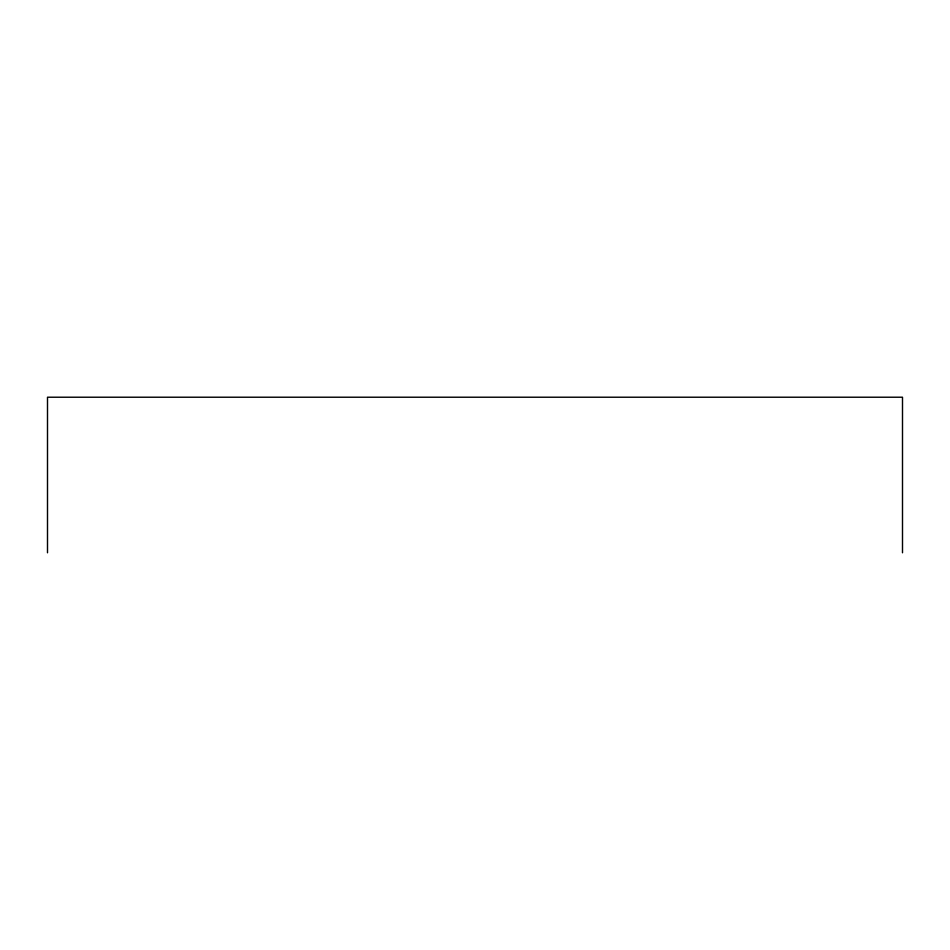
<?xml version="1.0" encoding="UTF-8"?>
<svg xmlns="http://www.w3.org/2000/svg" width="950" height="950" viewBox="0 0 950 950"><rect width="100%" height="100%" fill="white"/><g stroke="black" fill="none" stroke-linecap="round" stroke-linejoin="round"><path stroke-width="1.43" d="M902.5 552.781L902.5 397.219L47.5 397.219L47.5 552.781"/></g></svg>
